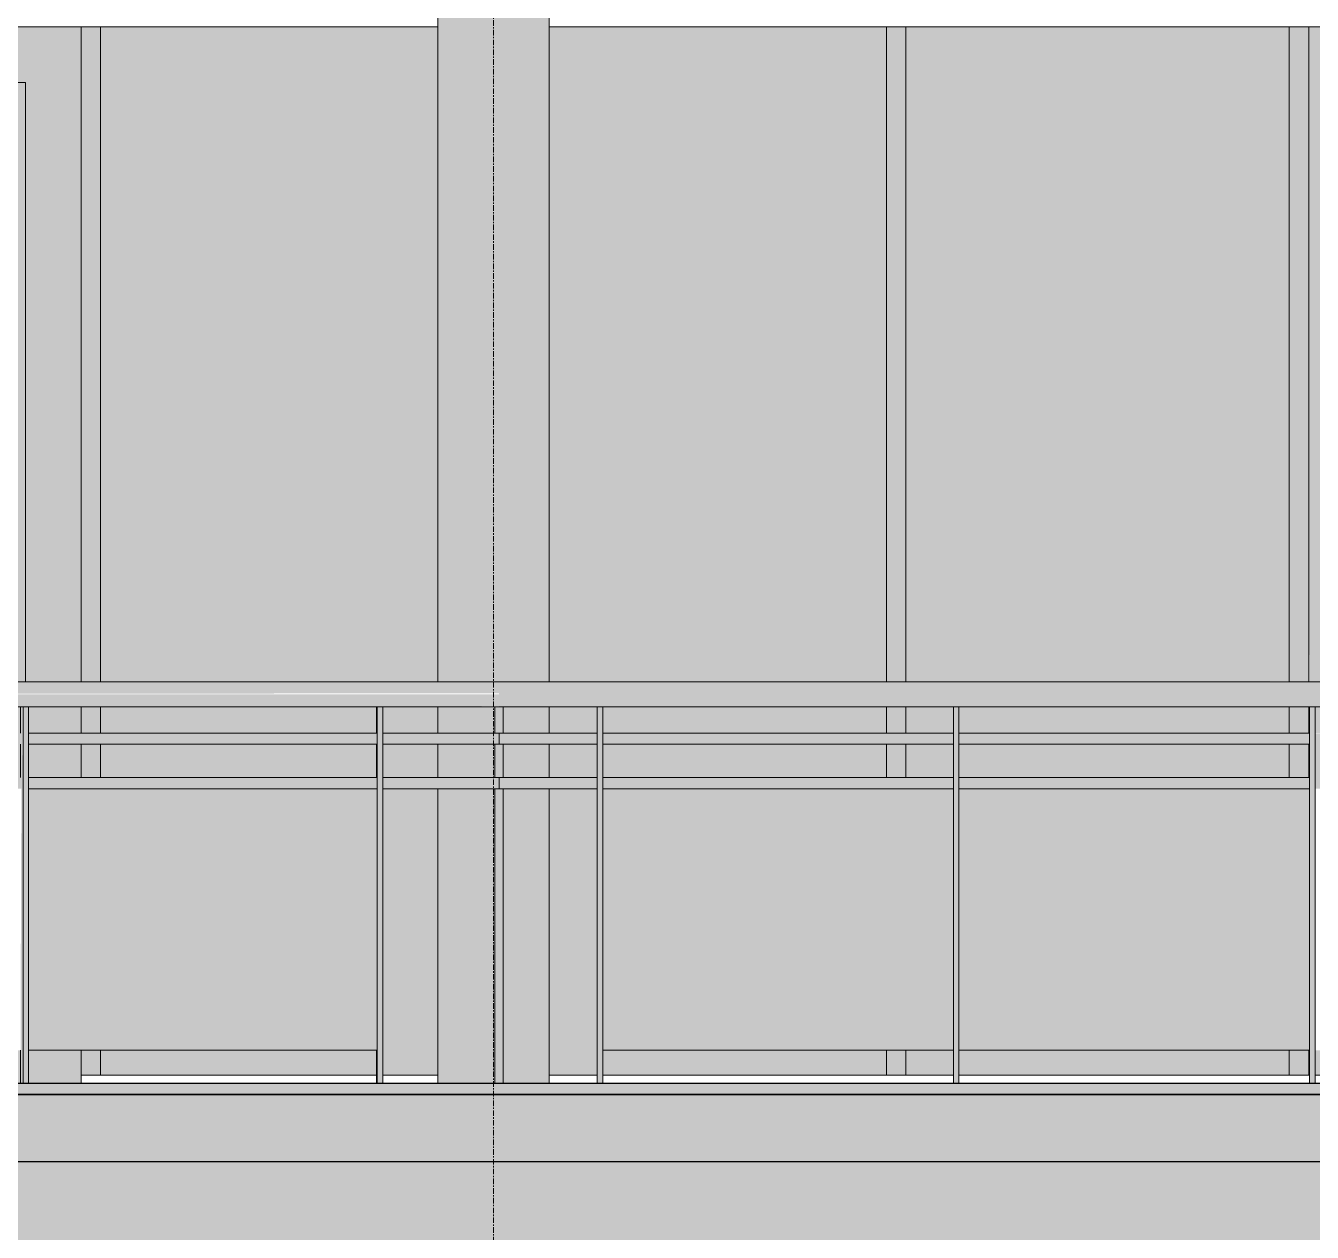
# Model space of a CAD drawing. Header units: inches. Extents: x 21380 to 98133, y -290 to 853.
# Drawn here: x 37254.2 to 37369.8, y -12.4 to 96.1 of the extents above; entities that cross this region are included whole.
import ezdxf

# ---------------------------------------------------------------- set-up
doc = ezdxf.new("R2010")
doc.units = ezdxf.units.IN
doc.header["$MEASUREMENT"] = 0
doc.linetypes.add('Grid Line 1_2_', pattern=[0.875, 0.5, -0.125, 0.125, -0.125])
for name, color, linetype, lineweight in [('A-DOOR', 31, 'Continuous', 9), ('A-FLOR', 192, 'Continuous', 9), ('A-FLOR-HRAL', 11, 'Continuous', 9), ('A-FLOR-LEVL', 51, 'Continuous', 9), ('A-FLOR-PATT', 8, 'Continuous', 25), ('A-GLAZ-CURT', 52, 'Continuous', 9), ('A-GLAZ-CWMG', 51, 'Continuous', 9), ('C-TOPO', 7, 'Continuous', 9), ('S-BEAM', 12, 'Continuous', 9), ('S-GRID', 1, 'Continuous', 9)]:
    doc.layers.add(name, color=color, linetype=linetype, lineweight=lineweight)

# ---------------------------------------------------------------- blocks, each defined once
blk = doc.blocks.new('Struct_Xcel_Sports Complex_rvt-4-Building Section - East_West looking South')
at = {"layer": 'A-FLOR-PATT', "lineweight": 9}
h = blk.add_hatch(dxfattribs=at)
h.set_pattern_fill('FP_46', style=0, pattern_type=2)
h.set_pattern_definition([(50, (-87574.236, 98.42), (55.0854, -4.819842), [5.76, -63.36]), (355, (-87574.236, 98.42), (-10.65569, 57.76853), [4.608, -50.688]), (100.451, (-87569.645, 98.02), (44.429468, 52.94866), [4.895, -53.848]), (46.184, (-87574.236, 113.78), (81.96444, -12.71212), [8.64, -95.04]), (96.636, (-87567.406, 112.72), (71.7815, 74.81238), [7.343, -80.772]), (351.184, (-87574.24, 113.78), (71.78195, 74.81243), [6.912, -76.032]), (21, (-87566.556, 109.94), (45.84207, -30.92146), [5.76, -63.36]), (326, (-87566.556, 109.94), (18.687064, 55.691476), [4.608, -50.688]), (71.451, (-87562.736, 107.363), (64.52891, 24.77011), [4.895, -53.848]), (37.5, (-87574.236, 98.42), (0.9338946, 25.566816), [2.534, -47.539, 2.534, -48.922, -50.88]), (37.5, (-87574.236, 98.42), (0.9338946, 25.566816), [-101.53, 2.534, -48.346]), (7.5, (-87574.236, 98.42), (20.20404, 30.291303), [2.534, -26.803, 2.534, -46.387, -19.392]), (7.5, (-87574.236, 98.42), (20.20404, 30.291303), [-78.259, 2.534, -16.858]), (327.5, (-87591.362, 98.42), (40.9977845, -1.7324026), [2.534, -16.666, 2.534, -57.37, -79.488]), (327.5, (-87591.362, 98.42), (40.9977845, -1.7324026), [-79.104, 2.534, -76.954]), (317.5, (-87599.042, 98.42), (44.788883, 7.687839), [2.534, -22.426, 2.534, -37.248, -56.448]), (317.5, (-87599.042, 98.42), (44.788883, 7.687839), [-64.742, 2.534, -53.914])])
h.paths.add_polyline_path([(-26273.39, -6), (-22066.14, -6), (-22066.14, 0), (-26273.39, 0), (-26273.39, -1.7)], flags=0)
at = {"layer": 'A-FLOR', "color": 250, "lineweight": 25}
for p, q in [((-22066.14, 0), (-26273.39, 0)), ((-26273.39, -6), (-22066.14, -6))]:
    blk.add_line(p, q, dxfattribs=at)
blk = doc.blocks.new('Railing - 3_4_-939654-Building Section - East_West looking South')
at = {"layer": 'A-FLOR-HRAL'}
h = blk.add_hatch(color=256, dxfattribs=at)
h.paths.add_polyline_path([(-24243.02, 1), (-24243.02, 27.5), (-24243.77, 27.5), (-24243.77, 1)], flags=0)
h.paths.add_polyline_path([(-24243.39, 28.5), (-24243.02, 28.5), (-24243.02, 31.5), (-24243.77, 31.5), (-24243.77, 28.5)], flags=0)
h.paths.add_polyline_path([(-24243.02, 32.5), (-24243.02, 34.87), (-24243.77, 34.87), (-24243.77, 32.5), (-24243.39, 32.5)], flags=0)
for p, q in [((-24243.02, 34.87), (-24243.77, 34.87)), ((-24243.77, 32.5), (-24243.77, 34.87)), ((-24243.02, 32.5), (-24243.02, 34.87)), ((-24243.77, 28.5), (-24243.77, 31.5)), ((-24243.02, 28.5), (-24243.02, 31.5)), ((-24243.77, 1), (-24243.77, 27.5)), ((-24243.02, 1), (-24243.02, 27.5))]:
    blk.add_line(p, q, dxfattribs=at)
blk = doc.blocks.new('Railing - 2_ x 1_2_-V209-Building Section - East_West looking South')
at = {"layer": 'A-FLOR-HRAL'}
for points in [[(-24286.32, 1), (-24286.16, 1), (-24286.22, 34.87), (-24286.4, 34.87), (-24286.4, 32.5), (-24286.22, 32.48), (-24286.22, 31.5), (-24286.4, 31.5), (-24286.4, 28.5), (-24286.22, 28.5), (-24286.22, 27.5), (-24286.32, 27.5), (-24286.4, 1)], [(-24286.16, 1), (-24285.67, 1), (-24285.67, 34.87), (-24286.16, 34.87), (-24286.16, 17.83)]]:
    blk.add_hatch(color=256, dxfattribs=at).paths.add_polyline_path(points, flags=0)
for p, q in [((-24286.16, 34.87), (-24286.4, 34.87)), ((-24286.4, 34.87), (-24286.4, 32.5)), ((-24285.67, 34.87), (-24286.16, 34.87)), ((-24286.16, 1), (-24286.16, 34.87)), ((-24285.67, 1), (-24285.67, 34.87)), ((-24286.4, 31.5), (-24286.4, 28.5)), ((-24286.4, 4), (-24286.4, 1))]:
    blk.add_line(p, q, dxfattribs=at)
blk = doc.blocks.new('Railing - 2_ 8_-V210-Building Section - East_West looking South')
at = {"layer": 'A-FLOR-HRAL'}
blk.add_hatch(color=256, dxfattribs=at).paths.add_polyline_path([(-24258.32, 4), (-24254.39, 4), (-24254.39, 27.5), (-24285.67, 27.5), (-24285.67, 4)], flags=0)
blk.add_line((-24285.67, 4), (-24254.35, 4), dxfattribs=at)
blk = doc.blocks.new('Railing - 2_ x 1_2_-V211-Building Section - East_West looking South')
at = {"layer": 'A-FLOR-HRAL'}
for points in [[(-24254.35, 1), (-24253.85, 1), (-24253.85, 34.87), (-24254.35, 34.87), (-24254.35, 17.83)], [(-24254.39, 1), (-24254.35, 1), (-24254.41, 1)]]:
    blk.add_hatch(color=256, dxfattribs=at).paths.add_polyline_path(points, flags=0)
for p, q in [((-24254.35, 34.87), (-24254.41, 34.87)), ((-24254.41, 34.87), (-24254.41, 32.5)), ((-24253.85, 34.87), (-24254.35, 34.87)), ((-24254.35, 1), (-24254.35, 34.87)), ((-24253.85, 1), (-24253.85, 34.87)), ((-24254.41, 31.5), (-24254.41, 28.5)), ((-24254.41, 4), (-24254.41, 1))]:
    blk.add_line(p, q, dxfattribs=at)
blk = doc.blocks.new('Railing - 2_ x 1_2_-V212-Building Section - East_West looking South')
at = {"layer": 'A-FLOR-HRAL'}
blk.add_hatch(color=256, dxfattribs=at).paths.add_polyline_path([(-24234.57, 1), (-24234.07, 1), (-24234.07, 34.87), (-24234.57, 34.87), (-24234.57, 17.83)], flags=0)
for p, q in [((-24234.07, 34.87), (-24234.57, 34.87)), ((-24234.57, 1), (-24234.57, 34.87)), ((-24234.07, 1), (-24234.07, 34.87))]:
    blk.add_line(p, q, dxfattribs=at)
blk = doc.blocks.new('Railing - 2_ 8_-V213-Building Section - East_West looking South')
at = {"layer": 'A-FLOR-HRAL'}
blk.add_hatch(color=256, dxfattribs=at).paths.add_polyline_path([(-24202.57, 4), (-24202.57, 27.5), (-24234.07, 27.5), (-24234.07, 4), (-24223.23, 4)], flags=0)
blk.add_line((-24234.07, 4), (-24202.57, 4), dxfattribs=at)
blk = doc.blocks.new('Railing - Railing-939582-Building Section - East_West looking South')
at = {"layer": 'A-FLOR-HRAL'}
for points in [[(-24348.39, 36), (-24243.39, 36.08), (-24243.39, 37.12), (-24332.53, 37.12), (-24351.3, 37.02), (-24349.72, 36.76), (-24348.95, 36.52), (-24348.78, 36.36)], [(-23584.44, 36), (-23233.26, 36), (-23233.26, 37.12), (-23284.5, 37.11), (-23313.17, 37.12), (-23793.5, 37.12), (-23848.96, 37.12), (-23863.85, 37.11), (-23888.64, 37.12), (-23965.24, 37.11), (-23982.9, 37.12), (-24038.99, 37.11), (-24056.72, 37.1), (-24115.03, 37.12), (-24128.25, 37.11), (-24243.39, 37.12), (-24243.39, 36), (-23588.38, 36)], [(-24265.95, 34.87), (-24243.39, 34.93), (-24243.39, 36), (-24348.39, 36), (-24348.96, 35.48), (-24349.72, 35.24), (-24351.3, 34.98), (-24352.56, 34.88), (-24266.27, 34.87)], [(-24196.78, 34.87), (-24161.82, 34.88), (-23690.19, 34.87), (-23233.26, 34.93), (-23233.26, 36), (-24243.39, 36), (-24243.39, 34.88), (-24196.91, 34.88)]]:
    blk.add_hatch(color=256, dxfattribs=at).paths.add_polyline_path(points, flags=0)
h = blk.add_hatch(color=256, dxfattribs=at)
h.paths.add_polyline_path([(-24348.05, 31.5), (-24317.73, 31.5), (-24317.73, 32.5), (-24348.05, 32.48), (-24348.05, 31.82)], flags=0)
h.paths.add_polyline_path([(-24351.75, 31.5), (-24348.66, 31.5), (-24348.66, 32.5), (-24351.75, 32.48)], flags=0)
h.paths.add_polyline_path([(-24243.39, 31.5), (-24243.39, 32.5), (-24253.85, 32.48), (-24253.85, 31.5), (-24249.55, 31.5)], flags=0)
h.paths.add_polyline_path([(-24255.62, 31.5), (-24254.37, 31.5), (-24254.37, 32.5), (-24285.67, 32.48), (-24285.67, 31.5), (-24258.32, 31.5)], flags=0)
h.paths.add_polyline_path([(-24317.15, 31.5), (-24286.22, 31.5), (-24286.22, 32.5), (-24317.15, 32.48), (-24317.15, 31.57)], flags=0)
h = blk.add_hatch(color=256, dxfattribs=at)
h.paths.add_polyline_path([(-23740.71, 31.5), (-23722.57, 31.5), (-23722.57, 32.5), (-23754.07, 32.48), (-23754.07, 31.5), (-23749.48, 31.5)], flags=0)
h.paths.add_polyline_path([(-24240.78, 31.5), (-24234.57, 31.5), (-24234.57, 32.5), (-24243.39, 32.48), (-24243.39, 31.5)], flags=0)
h.paths.add_polyline_path([(-23233.26, 31.5), (-23233.26, 32.5), (-23242.07, 32.48), (-23242.07, 31.5), (-23240.63, 31.5)], flags=0)
h.paths.add_polyline_path([(-24234.07, 31.5), (-24202.57, 31.5), (-24202.57, 32.5), (-24234.07, 32.48)], flags=0)
h.paths.add_polyline_path([(-23242.57, 31.5), (-23242.57, 32.5), (-23274.07, 32.48), (-23274.07, 31.5), (-23249.41, 31.5)], flags=0)
h.paths.add_polyline_path([(-24202.07, 31.5), (-24170.57, 31.5), (-24170.59, 32.5), (-24202.07, 32.48)], flags=0)
h.paths.add_polyline_path([(-23274.57, 31.5), (-23274.57, 32.5), (-23306.07, 32.48), (-23306.07, 31.5), (-23275.73, 31.5)], flags=0)
h.paths.add_polyline_path([(-24170.07, 31.5), (-24138.57, 31.5), (-24138.57, 32.5), (-24170.07, 32.48)], flags=0)
h.paths.add_polyline_path([(-24138.07, 31.5), (-24106.57, 31.5), (-24106.57, 32.5), (-24138.07, 32.48)], flags=0)
h.paths.add_polyline_path([(-23306.57, 31.5), (-23306.57, 32.5), (-23338.07, 32.48), (-23338.07, 31.5), (-23310.82, 31.5)], flags=0)
h.paths.add_polyline_path([(-24106.07, 31.5), (-24074.57, 31.5), (-24074.57, 32.5), (-24106.07, 32.48)], flags=0)
h.paths.add_polyline_path([(-23338.57, 31.5), (-23338.57, 32.5), (-23370.07, 32.48), (-23370.07, 31.5), (-23345.91, 31.5)], flags=0)
h.paths.add_polyline_path([(-24074.07, 31.5), (-24042.57, 31.5), (-24042.57, 32.5), (-24074.07, 32.48)], flags=0)
h.paths.add_polyline_path([(-24042.07, 31.5), (-24010.57, 31.5), (-24010.57, 32.5), (-24042.07, 32.48)], flags=0)
h.paths.add_polyline_path([(-23370.57, 31.5), (-23370.57, 32.5), (-23402.07, 32.48), (-23402.07, 31.5), (-23372.23, 31.5)], flags=0)
h.paths.add_polyline_path([(-24010.07, 31.5), (-23978.57, 31.5), (-23978.57, 32.5), (-24010.07, 32.48)], flags=0)
h.paths.add_polyline_path([(-23402.57, 31.5), (-23402.57, 32.5), (-23434.07, 32.48), (-23434.07, 31.5), (-23407.32, 31.5)], flags=0)
h.paths.add_polyline_path([(-23978.07, 31.5), (-23946.57, 31.5), (-23946.57, 32.5), (-23978.07, 32.48)], flags=0)
h.paths.add_polyline_path([(-23946.07, 31.5), (-23914.57, 31.5), (-23914.57, 32.5), (-23946.07, 32.48)], flags=0)
h.paths.add_polyline_path([(-23434.57, 31.5), (-23434.57, 32.5), (-23466.07, 32.48), (-23466.07, 31.5), (-23442.42, 31.5)], flags=0)
h.paths.add_polyline_path([(-23914.07, 31.5), (-23882.57, 31.5), (-23882.57, 32.5), (-23914.07, 32.48)], flags=0)
h.paths.add_polyline_path([(-23466.57, 31.5), (-23466.57, 32.5), (-23498.07, 32.48), (-23498.07, 31.5), (-23468.74, 31.5)], flags=0)
h.paths.add_polyline_path([(-23882.07, 31.5), (-23850.57, 31.5), (-23850.57, 32.5), (-23882.07, 32.48)], flags=0)
h.paths.add_polyline_path([(-23498.57, 31.5), (-23498.57, 32.5), (-23530.07, 32.48), (-23530.07, 31.5), (-23503.83, 31.5)], flags=0)
h.paths.add_polyline_path([(-23850.07, 31.5), (-23818.57, 31.5), (-23818.57, 32.5), (-23850.07, 32.48)], flags=0)
h.paths.add_polyline_path([(-23530.57, 31.5), (-23530.57, 32.5), (-23562.07, 32.48), (-23562.07, 31.5), (-23538.92, 31.5)], flags=0)
h.paths.add_polyline_path([(-23818.07, 31.5), (-23786.57, 31.5), (-23786.57, 32.5), (-23818.07, 32.48)], flags=0)
h.paths.add_polyline_path([(-23786.07, 31.5), (-23754.57, 31.5), (-23754.57, 32.5), (-23786.07, 32.48)], flags=0)
h.paths.add_polyline_path([(-23562.57, 31.5), (-23562.57, 32.5), (-23594.07, 32.48), (-23594.07, 31.5), (-23565.24, 31.5)], flags=0)
h.paths.add_polyline_path([(-23594.57, 31.5), (-23594.57, 32.5), (-23626.07, 32.48), (-23626.07, 31.5), (-23600.33, 31.5)], flags=0)
h.paths.add_polyline_path([(-23722.07, 31.5), (-23690.57, 31.5), (-23690.57, 32.5), (-23722.07, 32.48)], flags=0)
h.paths.add_polyline_path([(-23626.57, 31.5), (-23626.65, 32.5), (-23658.07, 32.48), (-23658.07, 31.5), (-23626.65, 31.5)], flags=0)
h.paths.add_polyline_path([(-23690.07, 31.5), (-23658.57, 31.5), (-23658.57, 32.5), (-23690.07, 32.48)], flags=0)
h = blk.add_hatch(color=256, dxfattribs=at)
h.paths.add_polyline_path([(-24348.05, 27.5), (-24317.73, 27.5), (-24317.73, 28.5), (-24348.05, 28.5), (-24348.05, 27.6)], flags=0)
h.paths.add_polyline_path([(-24351.75, 27.5), (-24348.66, 27.5), (-24348.66, 28.5), (-24351.75, 28.5), (-24351.75, 27.6)], flags=0)
h.paths.add_polyline_path([(-24316.26, 27.5), (-24286.22, 27.5), (-24286.22, 28.5), (-24317.15, 28.5), (-24317.15, 27.5)], flags=0)
h.paths.add_polyline_path([(-24255.62, 27.5), (-24254.37, 27.5), (-24254.37, 28.5), (-24285.67, 28.5), (-24285.67, 27.5), (-24258.32, 27.5)], flags=0)
h.paths.add_polyline_path([(-24253.85, 27.5), (-24243.39, 27.5), (-24243.39, 28.5), (-24253.85, 28.5), (-24253.85, 27.6)], flags=0)
h = blk.add_hatch(color=256, dxfattribs=at)
h.paths.add_polyline_path([(-24243.39, 27.5), (-24234.57, 27.5), (-24234.57, 28.5), (-24243.39, 28.5), (-24243.39, 27.6)], flags=0)
h.paths.add_polyline_path([(-23233.26, 27.5), (-23233.26, 28.5), (-23242.07, 28.5), (-23242.07, 27.5), (-23240.63, 27.5)], flags=0)
h.paths.add_polyline_path([(-24234.07, 27.5), (-24202.57, 27.5), (-24202.57, 28.5), (-24234.07, 28.5), (-24234.07, 27.6)], flags=0)
h.paths.add_polyline_path([(-24202.07, 27.5), (-24170.57, 27.5), (-24170.59, 28.5), (-24202.07, 28.5), (-24202.07, 27.6)], flags=0)
h.paths.add_polyline_path([(-23242.57, 27.5), (-23242.57, 28.5), (-23274.07, 28.5), (-23274.07, 27.5), (-23258.18, 27.5)], flags=0)
h.paths.add_polyline_path([(-24170.07, 27.5), (-24138.57, 27.5), (-24138.57, 28.5), (-24170.07, 28.5), (-24170.07, 27.6)], flags=0)
h.paths.add_polyline_path([(-24138.07, 27.5), (-24106.57, 27.5), (-24106.57, 28.5), (-24138.07, 28.5), (-24138.07, 27.6)], flags=0)
h.paths.add_polyline_path([(-23274.57, 27.5), (-23274.57, 28.5), (-23306.07, 28.5), (-23306.07, 27.5), (-23275.73, 27.5)], flags=0)
h.paths.add_polyline_path([(-24106.07, 27.5), (-24074.57, 27.5), (-24074.57, 28.5), (-24106.07, 28.5), (-24106.07, 27.6)], flags=0)
h.paths.add_polyline_path([(-24074.07, 27.5), (-24042.57, 27.5), (-24042.57, 28.5), (-24074.07, 28.5), (-24074.07, 27.6)], flags=0)
h.paths.add_polyline_path([(-23306.57, 27.5), (-23306.57, 28.5), (-23338.07, 28.5), (-23338.07, 27.5), (-23310.82, 27.5)], flags=0)
h.paths.add_polyline_path([(-24042.07, 27.5), (-24010.57, 27.5), (-24010.57, 28.5), (-24042.07, 28.5), (-24042.07, 27.6)], flags=0)
h.paths.add_polyline_path([(-24010.07, 27.5), (-23978.57, 27.5), (-23978.57, 28.5), (-24010.07, 28.5), (-24010.07, 27.6)], flags=0)
h.paths.add_polyline_path([(-23338.57, 27.5), (-23338.57, 28.5), (-23370.07, 28.5), (-23370.07, 27.5), (-23345.91, 27.5)], flags=0)
h.paths.add_polyline_path([(-23978.07, 27.5), (-23946.57, 27.5), (-23946.57, 28.5), (-23978.07, 28.5), (-23978.07, 27.6)], flags=0)
h.paths.add_polyline_path([(-23946.07, 27.5), (-23914.57, 27.5), (-23914.57, 28.5), (-23946.07, 28.5), (-23946.07, 27.6)], flags=0)
h.paths.add_polyline_path([(-23370.57, 27.5), (-23370.57, 28.5), (-23402.07, 28.5), (-23402.07, 27.5), (-23381, 27.5)], flags=0)
h.paths.add_polyline_path([(-23914.07, 27.5), (-23882.57, 27.5), (-23882.57, 28.5), (-23914.07, 28.5), (-23914.07, 27.6)], flags=0)
h.paths.add_polyline_path([(-23882.07, 27.5), (-23850.57, 27.5), (-23850.57, 28.5), (-23882.07, 28.5), (-23882.07, 27.6)], flags=0)
h.paths.add_polyline_path([(-23402.57, 27.5), (-23402.57, 28.5), (-23434.07, 28.5), (-23434.07, 27.5), (-23416.1, 27.5)], flags=0)
h.paths.add_polyline_path([(-23850.07, 27.5), (-23818.57, 27.5), (-23818.57, 28.5), (-23850.07, 28.5), (-23850.07, 27.6)], flags=0)
h.paths.add_polyline_path([(-23818.07, 27.5), (-23786.57, 27.5), (-23786.57, 28.5), (-23818.07, 28.5), (-23818.07, 27.6)], flags=0)
h.paths.add_polyline_path([(-23434.57, 27.5), (-23434.57, 28.5), (-23466.07, 28.5), (-23466.07, 27.5), (-23451.19, 27.5)], flags=0)
h.paths.add_polyline_path([(-23786.07, 27.5), (-23754.57, 27.5), (-23754.57, 28.5), (-23786.07, 28.5), (-23786.07, 27.6)], flags=0)
h.paths.add_polyline_path([(-23754.07, 27.5), (-23722.57, 27.5), (-23722.57, 28.5), (-23754.07, 28.5), (-23754.07, 27.6)], flags=0)
h.paths.add_polyline_path([(-23466.57, 27.5), (-23466.57, 28.5), (-23498.07, 28.5), (-23498.07, 27.5), (-23468.74, 27.5)], flags=0)
h.paths.add_polyline_path([(-23722.07, 27.5), (-23690.57, 27.5), (-23690.57, 28.5), (-23722.07, 28.5), (-23722.07, 27.6)], flags=0)
h.paths.add_polyline_path([(-23690.07, 27.5), (-23658.57, 27.5), (-23658.57, 28.5), (-23690.07, 28.5), (-23690.07, 27.6)], flags=0)
h.paths.add_polyline_path([(-23498.57, 27.5), (-23498.57, 28.5), (-23530.07, 28.5), (-23530.07, 27.5), (-23503.83, 27.5)], flags=0)
h.paths.add_polyline_path([(-23658.07, 27.5), (-23626.57, 27.5), (-23626.65, 28.5), (-23658.07, 28.5), (-23658.07, 27.6)], flags=0)
h.paths.add_polyline_path([(-23530.57, 27.5), (-23530.57, 28.5), (-23562.07, 28.5), (-23562.07, 27.5), (-23538.92, 27.5)], flags=0)
h.paths.add_polyline_path([(-23626.07, 27.5), (-23594.57, 27.5), (-23594.57, 28.5), (-23626.07, 28.5), (-23626.07, 27.6)], flags=0)
h.paths.add_polyline_path([(-23594.07, 27.5), (-23562.57, 27.5), (-23562.57, 28.5), (-23594.07, 28.5), (-23594.07, 27.6)], flags=0)
for p, q in [((-23233.26, 37.12), (-24243.39, 37.12)), ((-24243.39, 34.87), (-23233.26, 34.87)), ((-24285.67, 32.5), (-24254.35, 32.5)), ((-24253.85, 32.5), (-24243.39, 32.5)), ((-24243.39, 31.5), (-24243.39, 32.5)), ((-24243.39, 32.5), (-24234.57, 32.5)), ((-24234.07, 32.5), (-24202.57, 32.5)), ((-24202.07, 32.5), (-24170.59, 32.5)), ((-24254.35, 31.5), (-24285.67, 31.5)), ((-24243.39, 31.5), (-24253.85, 31.5)), ((-24234.57, 31.5), (-24243.39, 31.5)), ((-24202.57, 31.5), (-24234.07, 31.5)), ((-24170.59, 31.5), (-24202.07, 31.5)), ((-24285.67, 28.5), (-24254.35, 28.5)), ((-24253.85, 28.5), (-24243.39, 28.5)), ((-24243.39, 27.5), (-24243.39, 28.5)), ((-24243.39, 28.5), (-24234.57, 28.5)), ((-24234.07, 28.5), (-24202.57, 28.5)), ((-24202.07, 28.5), (-24170.59, 28.5)), ((-24254.35, 27.5), (-24285.67, 27.5)), ((-24243.39, 27.5), (-24253.85, 27.5)), ((-24234.57, 27.5), (-24243.39, 27.5)), ((-24202.57, 27.5), (-24234.07, 27.5)), ((-24170.59, 27.5), (-24202.07, 27.5))]:
    blk.add_line(p, q, dxfattribs=at)
at = {"layer": 'A-FLOR-HRAL', "flags": 128}
for points in [[(-24243.39, 37.12), (-24255.39, 37.12), (-24267.38, 37.12), (-24279.34, 37.12), (-24291.26, 37.12), (-24303.12, 37.12), (-24314.92, 37.12), (-24326.65, 37.12), (-24338.27, 37.12), (-24349.8, 37.12), (-24353.4, 37.12)], [(-24243.39, 34.87), (-24255.39, 34.87), (-24267.38, 34.87), (-24279.34, 34.87), (-24291.26, 34.87), (-24303.12, 34.87), (-24314.92, 34.87), (-24326.65, 34.87), (-24338.27, 34.87), (-24349.8, 34.87), (-24353.4, 34.87)]]:
    blk.add_lwpolyline(points, dxfattribs=at)
for name, p in [('Railing - 2_ x 1_2_-V209-Building Section - East_West looking South', (0, 0)), ('Railing - 2_ x 1_2_-V211-Building Section - East_West looking South', (0, 0)), ('Railing - 3_4_-939654-Building Section - East_West looking South', (0, 0)), ('Railing - 2_ x 1_2_-V212-Building Section - East_West looking South', (0, 0)), ('Railing - 2_ x 1_2_-V212-Building Section - East_West looking South', (32, 0)), ('Railing - 2_ x 1_2_-V212-Building Section - East_West looking South', (64, 0)), ('Railing - 2_ 8_-V210-Building Section - East_West looking South', (0, 0)), ('Railing - 2_ 8_-V213-Building Section - East_West looking South', (0, 0)), ('Railing - 2_ 8_-V213-Building Section - East_West looking South', (32, 0))]:
    blk.add_blockref(name, p)
blk = doc.blocks.new('columns and girder2 - one-V231-Building Section - East_West looking South')
at = {"layer": 'S-BEAM'}
h = blk.add_hatch(color=256, dxfattribs=at)
h.paths.add_polyline_path([(-24243.77, 1), (-24243.77, 27.5), (-24248.89, 27.5), (-24248.89, 1)], flags=0)
h.paths.add_polyline_path([(-24243.02, 1), (-24238.89, 1), (-24238.89, 27.5), (-24243.02, 27.5), (-24243.02, 17.83)], flags=0)
h.paths.add_polyline_path([(-24240.78, 28.5), (-24238.89, 28.5), (-24238.89, 31.5), (-24243.02, 31.5), (-24243.02, 28.5)], flags=0)
h.paths.add_polyline_path([(-24248.89, 28.5), (-24243.77, 28.5), (-24243.77, 31.5), (-24248.89, 31.5)], flags=0)
h.paths.add_polyline_path([(-24248.89, 32.5), (-24243.77, 32.5), (-24243.77, 34.87), (-24243.02, 34.87), (-24243.02, 32.5), (-24238.89, 32.5), (-24238.89, 34.87), (-24248.89, 34.88)], flags=0)
h.paths.add_polyline_path([(-24243.39, 37.12), (-24238.89, 37.12), (-24238.89, 248), (-24248.89, 248), (-24248.89, 37.12), (-24243.77, 37.12)], flags=0)
h.paths.add_polyline_path([(-24248.89, 280), (-24238.89, 280), (-24238.89, 292.37), (-24248.89, 292.37)], flags=0)
for p, q in [((-24248.89, 37.12), (-24248.89, 248)), ((-24238.89, 248), (-24238.89, 37.12)), ((-24248.89, 32.5), (-24248.89, 34.91)), ((-24238.89, 34.87), (-24238.89, 32.5)), ((-24248.89, 28.5), (-24248.89, 31.5)), ((-24238.89, 31.5), (-24238.89, 28.5)), ((-24248.89, 1), (-24248.89, 27.5)), ((-24238.89, 27.5), (-24238.89, 1))]:
    blk.add_line(p, q, dxfattribs=at)
blk = doc.blocks.new('Door_Single_Storefront - one-1371404-Building Section - East_West looking South')
at = {"layer": 'A-DOOR'}
h = blk.add_hatch(color=256, dxfattribs=at)
h.paths.add_polyline_path([(-24315.39, 1), (-24286.4, 1), (-24286.4, 4), (-24315.39, 4), (-24315.39, 1.75)], flags=0)
h.paths.add_polyline_path([(-24281.95, 1), (-24280.95, 1), (-24280.95, 4), (-24285.67, 4), (-24285.67, 1)], flags=0)
h.paths.add_polyline_path([(-24311.68, 28.5), (-24310.39, 28.5), (-24310.39, 31.5), (-24315.39, 31.5), (-24315.39, 28.5)], flags=0)
h.paths.add_polyline_path([(-24285.67, 28.5), (-24280.95, 28.5), (-24280.95, 31.5), (-24285.67, 31.5)], flags=0)
h.paths.add_polyline_path([(-24310.96, 32.5), (-24310.39, 32.5), (-24310.39, 34.88), (-24315.39, 34.88), (-24315.39, 32.5), (-24311.26, 32.5)], flags=0)
h.paths.add_polyline_path([(-24283.59, 32.5), (-24280.95, 32.5), (-24280.95, 34.89), (-24285.67, 34.87), (-24285.67, 32.5), (-24284.44, 32.5)], flags=0)
h.paths.add_polyline_path([(-24285.6, 37.1), (-24280.95, 37.12), (-24280.95, 96), (-24315.39, 96), (-24315.39, 37.12), (-24310.39, 37.12), (-24310.39, 91), (-24285.95, 91), (-24285.95, 37.11), (-24285.02, 37.11)], flags=0)
h = blk.add_hatch(color=256, dxfattribs=at)
h.paths.add_polyline_path([(-24293.42, 28.5), (-24286.4, 28.5), (-24286.4, 31.5), (-24310.39, 31.5), (-24310.39, 28.5), (-24302.19, 28.5)], flags=0)
h.paths.add_polyline_path([(-24294.61, 32.5), (-24286.4, 32.5), (-24286.4, 34.87), (-24310.39, 34.88), (-24310.39, 32.5), (-24295.98, 32.5)], flags=0)
h.paths.add_polyline_path([(-24285.95, 37.11), (-24285.95, 91), (-24310.39, 91), (-24310.39, 37.12), (-24286.16, 37.11)], flags=0)
for p, q in [((-24280.95, 96), (-24315.39, 96)), ((-24310.39, 37.1), (-24310.39, 91)), ((-24310.39, 91), (-24285.95, 91)), ((-24285.95, 91), (-24285.95, 37.09)), ((-24310.39, 32.5), (-24310.39, 34.89)), ((-24310.39, 28.5), (-24310.39, 31.5)), ((-24315.39, 1.75), (-24315.39, 1)), ((-24280.95, 1), (-24280.95, 1.75))]:
    blk.add_line(p, q, dxfattribs=at)
blk = doc.blocks.new('System Panel - Interior Glazing-V241-Building Section - East_West looking South')
at = {"layer": 'A-GLAZ-CURT'}
h = blk.add_hatch(color=256, dxfattribs=at)
h.paths.add_polyline_path([(-24248.89, 1.75), (-24248.89, 27.5), (-24253.85, 27.5), (-24253.85, 1.75)], flags=0)
h.paths.add_polyline_path([(-24254.41, 1.75), (-24254.41, 4), (-24279.2, 4), (-24279.2, 1.75), (-24258.32, 1.75)], flags=0)
h.paths.add_polyline_path([(-24267.83, 28.5), (-24254.41, 28.5), (-24254.41, 31.5), (-24279.2, 31.5), (-24279.2, 28.5), (-24275.87, 28.5)], flags=0)
h.paths.add_polyline_path([(-24253.85, 28.5), (-24248.89, 28.5), (-24248.89, 31.5), (-24253.85, 31.5)], flags=0)
h.paths.add_polyline_path([(-24278.81, 32.5), (-24254.41, 32.5), (-24254.35, 34.87), (-24253.85, 34.87), (-24253.85, 32.5), (-24248.89, 32.5), (-24248.89, 34.89), (-24279.2, 34.88), (-24279.2, 32.5)], flags=0)
h.paths.add_polyline_path([(-24274.27, 37.11), (-24248.89, 37.12), (-24248.89, 96), (-24279.2, 96), (-24279.2, 37.12), (-24274.39, 37.11)], flags=0)
for p, q in [((-24248.89, 96), (-24279.2, 96)), ((-24279.2, 1.75), (-24254.41, 1.75)), ((-24253.85, 1.75), (-24248.89, 1.75))]:
    blk.add_line(p, q, dxfattribs=at)
blk = doc.blocks.new('System Panel - Interior Glazing-V242-Building Section - East_West looking South')
at = {"layer": 'A-GLAZ-CURT'}
h = blk.add_hatch(color=256, dxfattribs=at)
h.paths.add_polyline_path([(-24223.23, 1.75), (-24208.58, 1.75), (-24208.58, 4), (-24234.07, 4), (-24234.07, 1.75)], flags=0)
h.paths.add_polyline_path([(-24234.57, 1.75), (-24234.57, 27.5), (-24238.89, 27.5), (-24238.89, 1.75)], flags=0)
h.paths.add_polyline_path([(-24214.46, 28.5), (-24208.58, 28.5), (-24208.58, 31.5), (-24234.07, 31.5), (-24234.07, 28.5), (-24223.23, 28.5)], flags=0)
h.paths.add_polyline_path([(-24238.89, 28.5), (-24234.57, 28.5), (-24234.57, 31.5), (-24238.89, 31.5)], flags=0)
h.paths.add_polyline_path([(-24226.6, 32.5), (-24208.58, 32.5), (-24208.58, 34.88), (-24238.89, 34.88), (-24238.89, 32.5), (-24234.57, 32.5), (-24234.57, 34.87), (-24234.07, 34.87), (-24234.07, 32.5), (-24229.29, 32.5)], flags=0)
h.paths.add_polyline_path([(-24214.76, 37.12), (-24208.58, 37.13), (-24208.58, 96), (-24238.89, 96), (-24238.89, 37.13), (-24215.77, 37.12)], flags=0)
for p, q in [((-24208.58, 96), (-24238.89, 96)), ((-24238.89, 1.75), (-24234.57, 1.75)), ((-24234.07, 1.75), (-24208.58, 1.75))]:
    blk.add_line(p, q, dxfattribs=at)
blk = doc.blocks.new('System Panel - Interior Glazing-V243-Building Section - East_West looking South')
at = {"layer": 'A-GLAZ-CURT'}
h = blk.add_hatch(color=256, dxfattribs=at)
h.paths.add_polyline_path([(-24202.57, 1.75), (-24202.57, 4), (-24206.83, 4), (-24206.83, 1.75)], flags=0)
h.paths.add_polyline_path([(-24202.07, 1.75), (-24172.39, 1.75), (-24172.39, 4), (-24202.07, 4)], flags=0)
h.paths.add_polyline_path([(-24206.83, 28.5), (-24202.57, 28.5), (-24202.57, 31.5), (-24206.83, 31.5)], flags=0)
h.paths.add_polyline_path([(-24196.91, 28.5), (-24172.39, 28.5), (-24172.39, 31.5), (-24202.07, 31.5), (-24202.07, 28.5)], flags=0)
h.paths.add_polyline_path([(-24176.6, 32.5), (-24172.39, 32.5), (-24172.39, 34.89), (-24206.83, 34.88), (-24206.83, 32.5), (-24202.57, 32.5), (-24202.57, 34.87), (-24202.07, 34.87), (-24202.07, 32.5), (-24178.12, 32.5)], flags=0)
h.paths.add_polyline_path([(-24190.75, 37.11), (-24172.39, 37.18), (-24172.39, 96), (-24206.83, 96), (-24206.83, 37.12), (-24191.65, 37.11)], flags=0)
for p, q in [((-24172.39, 96), (-24206.83, 96)), ((-24206.83, 1.75), (-24202.57, 1.75)), ((-24202.07, 1.75), (-24172.39, 1.75))]:
    blk.add_line(p, q, dxfattribs=at)
blk = doc.blocks.new('System Panel - Interior Glazing-V244-Building Section - East_West looking South')
at = {"layer": 'A-GLAZ-CURT'}
h = blk.add_hatch(color=256, dxfattribs=at)
h.paths.add_polyline_path([(-24138.57, 1.75), (-24138.57, 4), (-24170.07, 4), (-24170.07, 1.75), (-24153.05, 1.75)], flags=0)
h.paths.add_polyline_path([(-24136.2, 1.75), (-24136.2, 4), (-24138.07, 4), (-24138.07, 1.75)], flags=0)
h.paths.add_polyline_path([(-24170.64, 1.75), (-24170.57, 1.75), (-24170.64, 4)], flags=0)
h.paths.add_polyline_path([(-24170.07, 28.5), (-24138.57, 28.5), (-24138.57, 31.5), (-24170.07, 31.5)], flags=0)
h.paths.add_polyline_path([(-24136.2, 28.5), (-24136.2, 31.5), (-24138.07, 31.5), (-24138.07, 28.5)], flags=0)
h.paths.add_polyline_path([(-24170.64, 28.5), (-24170.57, 28.5), (-24170.64, 31.5)], flags=0)
h.paths.add_polyline_path([(-24161.09, 32.5), (-24138.57, 32.5), (-24138.51, 34.87), (-24138.07, 34.87), (-24138.07, 32.5), (-24136.2, 32.5), (-24136.2, 34.88), (-24170.64, 34.88), (-24170.57, 34.87), (-24170.07, 34.87), (-24170.07, 32.5), (-24161.82, 32.5)], flags=0)
h.paths.add_polyline_path([(-24137.94, 37.11), (-24136.2, 37.12), (-24136.2, 96), (-24170.64, 96), (-24170.57, 37.12), (-24142.68, 37.11), (-24138.07, 37.11)], flags=0)
for p, q in [((-24136.2, 96), (-24170.64, 96)), ((-24170.07, 1.75), (-24138.57, 1.75)), ((-24138.07, 1.75), (-24136.2, 1.75))]:
    blk.add_line(p, q, dxfattribs=at)
blk = doc.blocks.new('Rectangular Mullion - Interior 1_75_ x 4_5_-V279-Building Section - East_West looking South')
at = {"layer": 'A-GLAZ-CWMG'}
h = blk.add_hatch(color=256, dxfattribs=at)
h.paths.add_polyline_path([(-24279.2, 1.75), (-24279.2, 4), (-24280.95, 4), (-24280.95, 1.75)], flags=0)
h.paths.add_polyline_path([(-24279.2, 28.5), (-24279.2, 31.5), (-24280.95, 31.5), (-24280.95, 28.5), (-24280.02, 28.5)], flags=0)
h.paths.add_polyline_path([(-24280.95, 32.5), (-24279.2, 32.5), (-24279.2, 34.89), (-24280.95, 34.88)], flags=0)
h.paths.add_polyline_path([(-24279.2, 34.89), (-24279.2, 34.89), (-24279.97, 34.89)], flags=0)
h.paths.add_polyline_path([(-24279.2, 37.12), (-24279.2, 96), (-24280.95, 96), (-24280.93, 37.12), (-24279.29, 37.12)], flags=0)
for p, q in [((-24280.95, 96), (-24279.2, 96)), ((-24280.95, 96), (-24280.95, 37.12)), ((-24279.2, 37.12), (-24279.2, 96)), ((-24280.95, 34.89), (-24280.95, 32.5)), ((-24279.2, 32.5), (-24279.2, 34.89)), ((-24280.95, 31.5), (-24280.95, 28.5)), ((-24279.2, 28.5), (-24279.2, 31.5)), ((-24280.95, 4), (-24280.95, 1.75)), ((-24279.2, 1.75), (-24279.2, 4)), ((-24279.2, 1.75), (-24280.95, 1.75))]:
    blk.add_line(p, q, dxfattribs=at)
blk = doc.blocks.new('Rectangular Mullion - Interior 1_75_ x 4_5_-V280-Building Section - East_West looking South')
at = {"layer": 'A-GLAZ-CWMG'}
h = blk.add_hatch(color=256, dxfattribs=at)
h.paths.add_polyline_path([(-24206.83, 1.75), (-24206.83, 4), (-24208.58, 4), (-24208.58, 1.75)], flags=0)
h.paths.add_polyline_path([(-24208.58, 28.5), (-24206.83, 28.5), (-24206.83, 31.5), (-24208.58, 31.5)], flags=0)
h.paths.add_polyline_path([(-24206.83, 32.5), (-24206.85, 34.88), (-24208.58, 34.88), (-24208.58, 32.5), (-24206.85, 32.5)], flags=0)
h.paths.add_polyline_path([(-24206.83, 37.12), (-24206.83, 96), (-24208.58, 96), (-24208.58, 37.12), (-24206.84, 37.12)], flags=0)
for p, q in [((-24208.58, 96), (-24206.83, 96)), ((-24208.58, 96), (-24208.58, 37.12)), ((-24206.83, 37.12), (-24206.83, 96)), ((-24208.58, 34.88), (-24208.58, 32.5)), ((-24206.83, 32.5), (-24206.83, 34.89)), ((-24208.58, 31.5), (-24208.58, 28.5)), ((-24206.83, 28.5), (-24206.83, 31.5)), ((-24208.58, 4), (-24208.58, 1.75)), ((-24206.83, 1.75), (-24206.83, 4)), ((-24206.83, 1.75), (-24208.58, 1.75))]:
    blk.add_line(p, q, dxfattribs=at)
blk = doc.blocks.new('Rectangular Mullion - Interior 1_75_ x 4_5_-V281-Building Section - East_West looking South')
at = {"layer": 'A-GLAZ-CWMG'}
h = blk.add_hatch(color=256, dxfattribs=at)
h.paths.add_polyline_path([(-24170.64, 1.75), (-24170.64, 4), (-24172.39, 4), (-24172.39, 1.75)], flags=0)
h.paths.add_polyline_path([(-24172.39, 28.5), (-24170.64, 28.5), (-24170.64, 31.5), (-24172.39, 31.5)], flags=0)
h.paths.add_polyline_path([(-24172.39, 32.5), (-24170.64, 32.5), (-24170.64, 34.88), (-24172.39, 34.89), (-24172.39, 34.8)], flags=0)
h.paths.add_polyline_path([(-24172.39, 37.11), (-24170.64, 37.12), (-24170.64, 96), (-24172.39, 96), (-24172.39, 37.12)], flags=0)
for p, q in [((-24172.39, 96), (-24170.64, 96)), ((-24172.39, 96), (-24172.39, 37.11)), ((-24170.64, 37.1), (-24170.64, 96)), ((-24172.39, 34.89), (-24172.39, 32.5)), ((-24170.64, 32.5), (-24170.64, 34.9)), ((-24172.39, 31.5), (-24172.39, 28.5)), ((-24170.64, 28.5), (-24170.64, 31.5)), ((-24172.39, 4), (-24172.39, 1.75)), ((-24170.64, 1.75), (-24170.64, 4)), ((-24170.64, 1.75), (-24172.39, 1.75))]:
    blk.add_line(p, q, dxfattribs=at)

msp = doc.modelspace()

# ---------------------------------------------------------------- hatches: boundary and pattern name
at = {"layer": 'A-FLOR'}
msp.add_hatch(color=256, dxfattribs=at).paths.add_polyline_path([(37808.24, 0), (38416.92, 0), (38416.92, 1), (37186.77, 1), (37186.77, 0), (37773.14, 0)], flags=0)
at = {"layer": 'C-TOPO'}
h = msp.add_hatch(dxfattribs=at)
h.set_pattern_fill('FP_34', color=256, style=0, pattern_type=2)
h.set_pattern_definition([(0, (-87574.236, 98.42), (48, 48), [48, -48]), (0, (-87574.236, 116.42), (48, 48), [48, -48]), (0, (-87574.236, 134.42), (48, 48), [48, -48]), (90, (-87568.236, 140.42), (-48, 48), [48, -48]), (90, (-87550.236, 140.42), (-48, 48), [48, -48]), (90, (-87532.236, 140.42), (-48, 48), [48, -48])])
h.paths.add_polyline_path([(39527.78, -79.82), (39668.15, -79.82), (39668.15, 0), (39484.03, 0), (39484.03, -36), (39487.03, -36), (39487.03, -48), (39469.03, -48), (39469.03, -36), (39474.03, -36), (39474.03, -6), (35266.78, -6), (35266.78, -36), (35271.78, -36), (35271.78, -48), (35253.78, -48), (35253.78, -36), (35256.78, -36), (35256.78, 0), (35176.28, 0), (35176.28, -79.82), (39487.03, -79.82)], flags=0)

# ---------------------------------------------------------------- linework, layer by layer
at = {"layer": 'A-FLOR', "lineweight": 25}
for p, q in [((38416.92, 1), (37186.77, 1)), ((37186.77, 0), (38416.92, 0))]:
    msp.add_line(p, q, dxfattribs=at)
at = {"layer": 'A-FLOR-LEVL', "linetype": 'Grid Line 1_2_'}
msp.add_line((34982.85, 0), (39861.53, 0), dxfattribs=at)
at = {"layer": 'S-GRID', "linetype": 'Grid Line 1_2_'}
msp.add_line((37296.28, -273.16), (37296.28, 671.89), dxfattribs=at)
msp.add_line((37296.28, -273.16), (37296.28, 671.89), dxfattribs=at)

# ---------------------------------------------------------------- block references
at = {"color": 90, "lineweight": 5}
msp.add_blockref('Struct_Xcel_Sports Complex_rvt-4-Building Section - East_West looking South', (61540.17, 0), dxfattribs=at)
at = {"layer": 'A-DOOR'}
msp.add_blockref('Door_Single_Storefront - one-1371404-Building Section - East_West looking South', (61540.17, 0), dxfattribs=at)
at = {"layer": 'A-FLOR-HRAL'}
msp.add_blockref('Railing - Railing-939582-Building Section - East_West looking South', (61540.17, 0), dxfattribs=at)
at = {"layer": 'A-GLAZ-CURT'}
for name in ['System Panel - Interior Glazing-V241-Building Section - East_West looking South', 'System Panel - Interior Glazing-V242-Building Section - East_West looking South', 'System Panel - Interior Glazing-V243-Building Section - East_West looking South', 'System Panel - Interior Glazing-V244-Building Section - East_West looking South']:
    msp.add_blockref(name, (61540.17, 0), dxfattribs=at)
at = {"layer": 'A-GLAZ-CWMG'}
for name in ['Rectangular Mullion - Interior 1_75_ x 4_5_-V279-Building Section - East_West looking South', 'Rectangular Mullion - Interior 1_75_ x 4_5_-V280-Building Section - East_West looking South', 'Rectangular Mullion - Interior 1_75_ x 4_5_-V281-Building Section - East_West looking South']:
    msp.add_blockref(name, (61540.17, 0), dxfattribs=at)
at = {"layer": 'S-BEAM'}
msp.add_blockref('columns and girder2 - one-V231-Building Section - East_West looking South', (61540.17, 0), dxfattribs=at)

doc.saveas('drawing.dxf')
